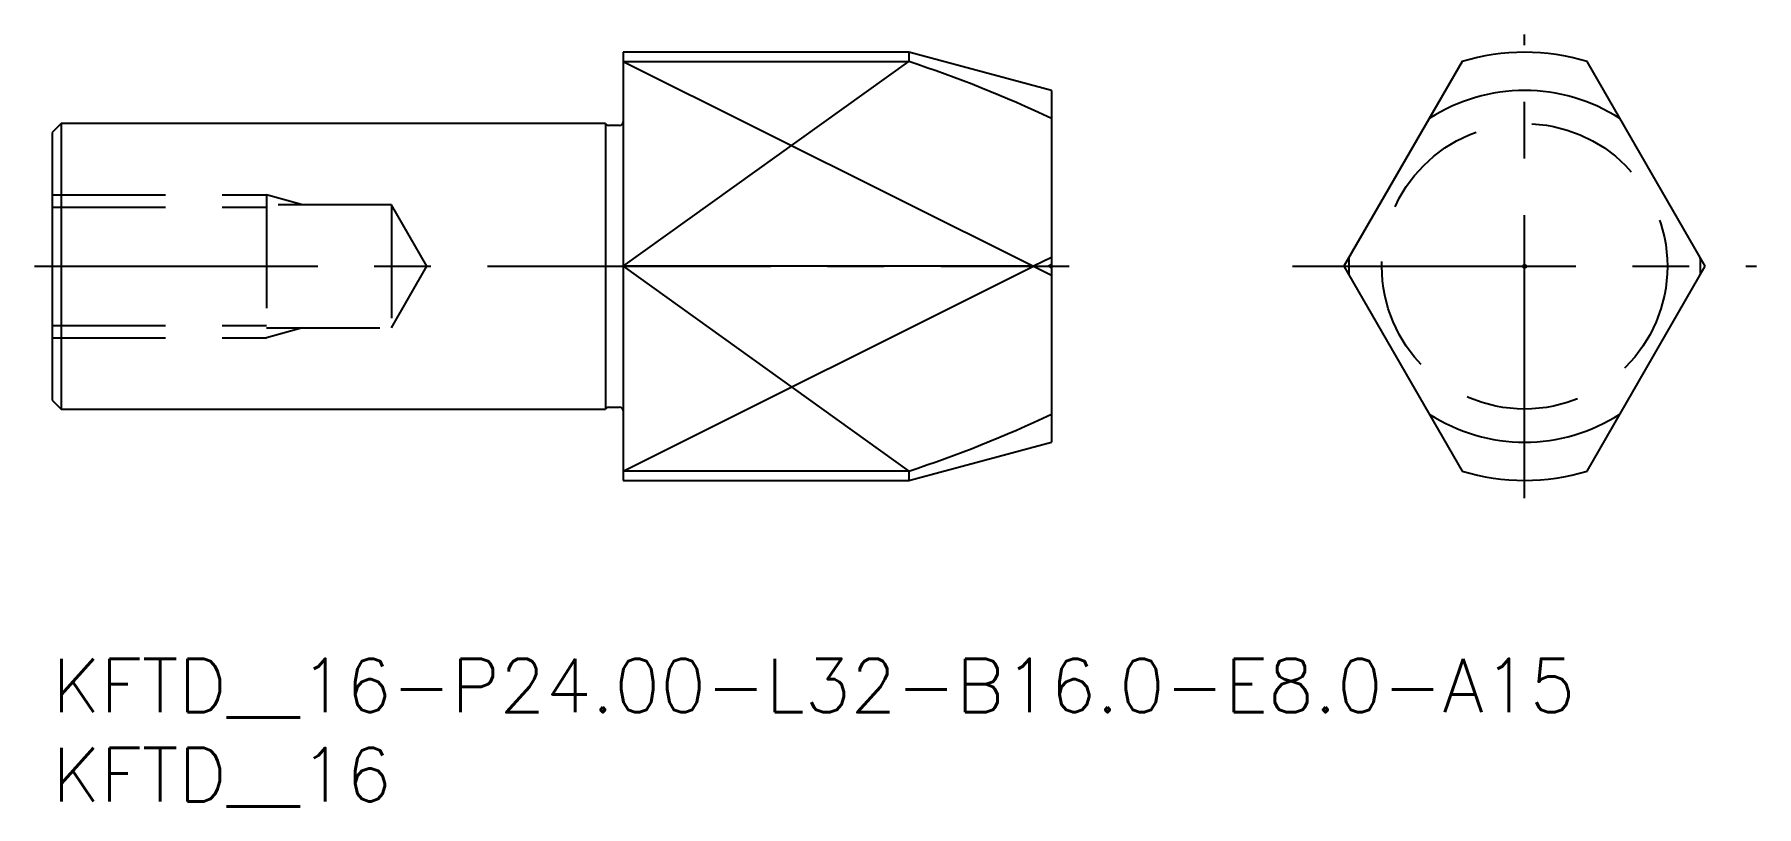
# Model space of a CAD drawing. Extents: x -1 to 95.5, y -8.3 to 35.
import ezdxf

# ---------------------------------------------------------------- set-up
doc = ezdxf.new("R2010")
doc.units = 0
doc.header["$LTSCALE"] = 0.5
doc.linetypes.add('CENTER', pattern=[50.8, 31.75, -6.35, 6.35, -6.35])
doc.linetypes.add('DASHED', pattern=[19.05, 12.7, -6.35])
for name, color, linetype in [('MSM_CENTER', 1, 'CENTER'), ('MSM_CONTINUOUS', 7, 'CONTINUOUS'), ('MSM_DASHED', 4, 'DASHED'), ('MSM_NARROW', 5, 'CONTINUOUS'), ('MSM_PART_NUMBER', 7, 'CONTINUOUS')]:
    doc.layers.add(name, color=color, linetype=linetype)
doc.styles.get("Standard").update_dxf_attribs({"font": 'txt.shx', "height": 1, "bigfont": 'bigfont.shx'})

# ---------------------------------------------------------------- blocks, each defined once
blk = doc.blocks.new('*U22')
at = {"layer": 'MSM_PART_NUMBER'}
blk.add_text('KFTD__16-P24.00-L32-B16.0-E8.0-A15', height=3, dxfattribs=at).set_placement((0, -3))
blk = doc.blocks.new('*U23')
at = {"layer": 'MSM_PART_NUMBER'}
blk.add_text('KFTD__16', height=3, dxfattribs=at).set_placement((0, -8))

msp = doc.modelspace()

# ---------------------------------------------------------------- linework, layer by layer
at = {"layer": 'MSM_CENTER'}
for p, q in [((82.52, 9), (82.52, 35)), ((-1, 22), (57, 22)), ((69.52, 22), (95.52, 22))]:
    msp.add_line(p, q, dxfattribs=at)
at = {"layer": 'MSM_CONTINUOUS'}
for p, q in [((32, 34), (32, 10)), ((48, 34), (32, 34)), ((48, 34), (48, 33.478)), ((56, 31.856), (48, 34)), ((32, 33.478), (48, 33.478)), ((79.02, 33.478), (72.393, 22)), ((92.647, 22), (86.02, 33.478)), ((56, 31.856), (56, 12.144)), ((0.5, 30), (0, 29.5)), ((0.5, 30), (0.5, 14)), ((31, 30), (0.5, 30)), ((31, 30), (31, 14)), ((0, 29.5), (0, 14.5)), ((31.8, 29.9), (31.173, 29.9)), ((56, 22.49), (54.99, 22)), ((54.99, 22), (32, 22)), ((54.99, 22), (56, 21.51)), ((72.393, 22), (79.02, 10.522)), ((86.02, 10.522), (92.647, 22)), ((0, 14.5), (0.5, 14)), ((0.5, 14), (31, 14)), ((31.173, 14.1), (31.8, 14.1)), ((48, 10), (56, 12.144)), ((48, 10.522), (32, 10.522)), ((32, 10), (48, 10)), ((48, 10.522), (48, 10))]:
    msp.add_line(p, q, dxfattribs=at)
msp.add_circle((82.52, 22), 0.1, dxfattribs=at)
for centre, radius, start, end in [((82.52, 22), 12, 73.04224, 106.95776), ((27.046, -30.551), 67.371, 64.54656, 71.87858), ((82.52, 22), 9.856, 57.15215, 122.84785), ((31.173, 30.1), 0.2, 210, 270), ((31.8, 30.1), 0.2, 270, 0), ((82.52, 22), 9.856, 177.15215, 182.84785), ((82.52, 22), 9.856, 357.15215, 2.84785), ((31.173, 13.9), 0.2, 90, 150), ((31.8, 13.9), 0.2, 0, 90), ((27.046, 74.551), 67.371, 288.12142, 295.45344), ((82.52, 22), 9.856, 237.15215, 302.84785), ((82.52, 22), 12, 253.04224, 286.95776)]:
    msp.add_arc(centre, radius, start, end, dxfattribs=at)
at = {"layer": 'MSM_DASHED'}
for p, q in [((0, 26), (12, 26)), ((0, 25.324), (12, 25.324)), ((14.033, 25.45), (12, 26)), ((12, 26), (12, 18)), ((19.008, 25.45), (12, 25.45)), ((21, 22), (19.008, 25.45)), ((19.008, 25.45), (19.008, 18.55)), ((19.008, 18.55), (21, 22)), ((56, 22.1), (55.827, 22)), ((55.827, 22), (56, 21.9)), ((0, 18.676), (12, 18.676)), ((12, 18.55), (19.008, 18.55)), ((14.033, 18.55), (12, 18)), ((0, 18), (12, 18))]:
    msp.add_line(p, q, dxfattribs=at)
msp.add_circle((82.52, 22), 8, dxfattribs=at)
at = {"layer": 'MSM_NARROW'}
for p, q in [((32, 22), (48, 33.478)), ((32, 33.478), (54.99, 22)), ((32, 22), (48, 10.522)), ((32, 10.522), (54.99, 22))]:
    msp.add_line(p, q, dxfattribs=at)

# ---------------------------------------------------------------- block references
at = {"layer": 'MSM_CONTINUOUS'}
for name in ['*U22', '*U23']:
    msp.add_blockref(name, (0, 0), dxfattribs=at)

doc.saveas('drawing.dxf')
